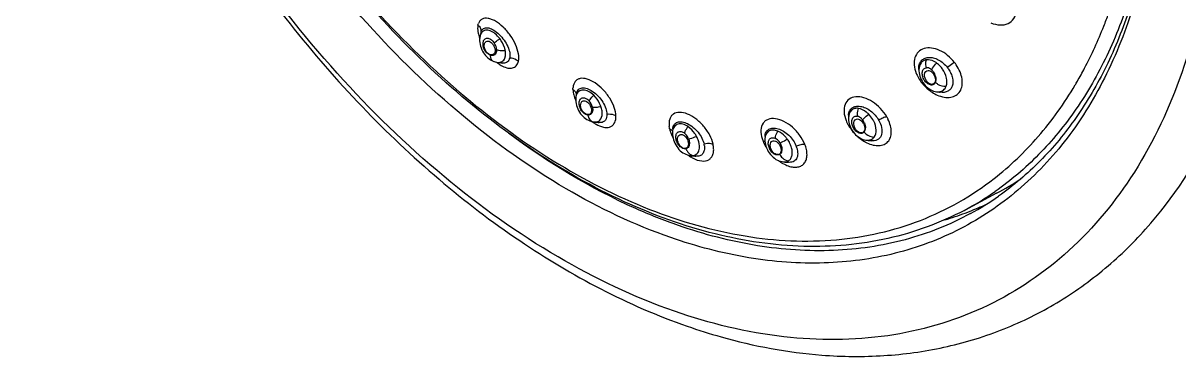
# Model space of a CAD drawing. Header units: millimetres. Extents: x 1241 to 1836, y -3 to 418.
# Drawn here: x 1621.68 to 1648.86, y 336.31 to 344.16 of the extents above; entities that cross this region are included whole.
import ezdxf

# ---------------------------------------------------------------- set-up
doc = ezdxf.new("R2010")
doc.units = ezdxf.units.MM
doc.header["$LTSCALE"] = 32.67
doc.layers.get('0').update_dxf_attribs({"linetype": 'CONTINUOUS'})
doc.layers.add('1', color=7, linetype='CONTINUOUS')

msp = doc.modelspace()

# ---------------------------------------------------------------- linework, layer by layer
at = {"color": 7, "linetype": 'Continuous'}
for p, q in [((1632.442, 343.941), (1632.425, 343.863)), ((1632.429, 343.879), (1632.425, 343.864)), ((1632.745, 343.263), (1632.745, 343.263)), ((1642.745, 343.073), (1642.745, 343.074)), ((1642.745, 343.074), (1642.747, 343.038)), ((1642.748, 343.039), (1642.752, 342.998)), ((1642.748, 343.039), (1642.748, 343.038)), ((1642.784, 342.876), (1642.8, 342.837)), ((1642.842, 342.764), (1642.867, 342.73)), ((1642.867, 342.73), (1642.895, 342.698)), ((1643.165, 342.549), (1643.193, 342.545)), ((1634.692, 342.506), (1634.681, 342.435)), ((1641.089, 341.972), (1641.089, 341.972)), ((1641.089, 341.972), (1641.089, 341.927)), ((1635.223, 341.827), (1635.223, 341.827)), ((1641.09, 341.927), (1641.09, 341.925)), ((1641.09, 341.925), (1641.09, 341.919)), ((1641.09, 341.919), (1641.093, 341.877)), ((1641.093, 341.877), (1641.099, 341.836)), ((1641.137, 341.715), (1641.156, 341.676)), ((1636.958, 341.677), (1636.952, 341.616)), ((1636.952, 341.616), (1636.952, 341.615)), ((1639.127, 341.497), (1639.125, 341.444)), ((1639.125, 341.444), (1639.125, 341.443)), ((1641.156, 341.676), (1641.178, 341.639)), ((1641.178, 341.639), (1641.202, 341.604)), ((1636.989, 341.377), (1637.006, 341.339)), ((1639.164, 341.227), (1639.182, 341.187)), ((1639.182, 341.187), (1639.203, 341.148)), ((1641.517, 341.411), (1641.52, 341.411)), ((1641.52, 341.41), (1641.554, 341.406)), ((1637.373, 341.049), (1637.393, 341.047)), ((1637.387, 341.046), (1637.425, 341.043)), ((1637.474, 341.038), (1637.499, 341.035)), ((1639.56, 340.902), (1639.561, 340.902)), ((1639.561, 340.9), (1639.596, 340.897)), ((1644.575, 340.163), (1643.815, 339.761))]:
    msp.add_line(p, q, dxfattribs=at)
for points in [[(1632.425, 343.864), (1632.418, 343.826), (1632.415, 343.787)], [(1632.415, 343.787), (1632.415, 343.747), (1632.419, 343.706), (1632.426, 343.664), (1632.436, 343.622), (1632.45, 343.58), (1632.466, 343.539), (1632.485, 343.502), (1632.506, 343.466), (1632.529, 343.432), (1632.555, 343.401), (1632.582, 343.371)], [(1632.582, 343.371), (1632.611, 343.345), (1632.642, 343.32)], [(1632.642, 343.32), (1632.673, 343.299), (1632.704, 343.281), (1632.735, 343.267), (1632.745, 343.263)], [(1632.745, 343.263), (1632.758, 343.258), (1632.782, 343.251), (1632.808, 343.245), (1632.833, 343.24), (1632.84, 343.24)], [(1632.84, 343.24), (1632.86, 343.237), (1632.885, 343.234), (1632.91, 343.231), (1632.935, 343.227), (1632.951, 343.225)], [(1642.752, 342.998), (1642.76, 342.956), (1642.77, 342.916), (1642.784, 342.876)], [(1642.8, 342.837), (1642.82, 342.8), (1642.842, 342.764)], [(1642.895, 342.698), (1642.924, 342.668), (1642.956, 342.641), (1642.989, 342.617), (1643.024, 342.597), (1643.059, 342.579), (1643.093, 342.566), (1643.127, 342.557), (1643.161, 342.55), (1643.168, 342.549)], [(1643.193, 342.545), (1643.233, 342.54), (1643.25, 342.537)], [(1634.68, 342.435), (1634.676, 342.393), (1634.676, 342.353), (1634.679, 342.312), (1634.685, 342.27), (1634.695, 342.229)], [(1634.695, 342.229), (1634.708, 342.188), (1634.724, 342.147)], [(1634.724, 342.147), (1634.743, 342.108), (1634.765, 342.07), (1634.789, 342.034), (1634.815, 342.001), (1634.843, 341.972), (1634.872, 341.945)], [(1634.872, 341.945), (1634.904, 341.92), (1634.938, 341.898), (1634.973, 341.879), (1635.009, 341.863), (1635.043, 341.852), (1635.076, 341.844), (1635.105, 341.839)], [(1635.109, 341.839), (1635.127, 341.837), (1635.152, 341.835), (1635.177, 341.832), (1635.202, 341.829), (1635.223, 341.827)], [(1641.099, 341.836), (1641.108, 341.796), (1641.121, 341.755), (1641.137, 341.715)], [(1636.952, 341.615), (1636.95, 341.579), (1636.951, 341.539), (1636.956, 341.497), (1636.964, 341.456), (1636.975, 341.416), (1636.989, 341.377)], [(1639.125, 341.443), (1639.125, 341.431), (1639.126, 341.39), (1639.13, 341.349), (1639.138, 341.308)], [(1641.202, 341.604), (1641.229, 341.571), (1641.258, 341.54), (1641.29, 341.512), (1641.324, 341.486), (1641.359, 341.464), (1641.395, 341.445), (1641.43, 341.43), (1641.466, 341.42), (1641.5, 341.413), (1641.517, 341.411)], [(1637.006, 341.339), (1637.026, 341.301), (1637.049, 341.264), (1637.074, 341.229), (1637.102, 341.195), (1637.133, 341.164), (1637.165, 341.137), (1637.197, 341.114)], [(1639.138, 341.308), (1639.149, 341.267), (1639.164, 341.227)], [(1641.554, 341.406), (1641.599, 341.401), (1641.62, 341.399)], [(1637.197, 341.114), (1637.231, 341.094), (1637.266, 341.078), (1637.302, 341.065), (1637.337, 341.055), (1637.373, 341.049)], [(1637.425, 341.043), (1637.449, 341.04), (1637.474, 341.038)], [(1639.203, 341.148), (1639.227, 341.111), (1639.254, 341.076), (1639.284, 341.042), (1639.316, 341.012), (1639.349, 340.984), (1639.384, 340.96), (1639.42, 340.941), (1639.455, 340.926), (1639.491, 340.914), (1639.527, 340.906), (1639.561, 340.902)], [(1639.596, 340.897), (1639.643, 340.892), (1639.668, 340.89)]]:
    msp.add_lwpolyline(points, dxfattribs=at)
for centre, radius, start, end in [((1633.162, 344.078), 0.797, 190.8606, 194.967), ((1633.278, 344.109), 0.917, 194.9538, 198.6752), ((1633.353, 344.133), 0.995, 198.6406, 199.7152), ((1632.933, 343.383), 0.192, 345.477, 346.5124), ((1633.416, 344.007), 0.974, 231.5737, 233.1257), ((1633.368, 343.942), 0.893, 233.0895, 236.9413), ((1633.307, 343.849), 0.782, 236.9491, 240.2739), ((1633.067, 343.325), 0.267, 338.065, 346.6724), ((1643.144, 343.063), 0.397, 178.937, 183.4709), ((1642.769, 342.709), 0.651, 35.0275, 38.7467), ((1642.901, 342.72), 0.653, 37.2761, 37.7781), ((1642.804, 342.634), 0.987, 33.8647, 37.8128), ((1643.563, 343.349), 0.954, 214.3379, 218.4522), ((1638.673, 347.294), 9.004, 329.389, 330.0332), ((1634.916, 342.47), 0.227, 169.3515, 171.0136), ((1643.565, 343.349), 0.956, 218.3953, 219.3902), ((1635.496, 342.698), 0.895, 196.4985, 200.3065), ((1635.594, 342.734), 0.999, 200.2878, 203.292), ((1634.57, 342.476), 0.12, 1.869, 7.8238), ((1643.511, 343.227), 0.826, 241.7568, 246.1364), ((1635.25, 342.063), 0.297, 192.2969, 196.6042), ((1634.918, 342.043), 0.38, 358.2509, 3.3714), ((1635.11, 342.011), 0.3, 0.1588, 0.9409), ((1635.203, 341.969), 0.419, 354.5965, 1.0713), ((1641.413, 341.978), 0.325, 176.0722, 181.0917), ((1641.827, 342.188), 0.854, 201.7696, 206.0336), ((1641.868, 342.211), 0.901, 206.2469, 210.4441), ((1641.453, 341.93), 0.363, 178.3448, 180.4226), ((1641.924, 342.243), 0.965, 210.4031, 214.351), ((1642.018, 342.308), 1.079, 214.3856, 222.3372), ((1641.207, 341.674), 0.268, 26.1224, 39.1086), ((1641.15, 341.683), 0.34, 23.2622, 37.3242), ((1641.102, 341.564), 0.652, 26.8514, 30.5344), ((1641.259, 341.571), 0.624, 29.2395, 29.7471), ((1641.185, 341.501), 0.927, 25.7566, 29.7973), ((1637.571, 341.834), 0.706, 192.938, 197.6185), ((1637.663, 341.862), 0.801, 197.5496, 199.0774), ((1637.724, 341.883), 0.867, 199.0895, 201.6064), ((1637.245, 341.587), 0.295, 171.405, 174.2232), ((1639.765, 341.669), 0.739, 197.5354, 200.6914), ((1639.446, 341.43), 0.321, 172.0635, 177.4349), ((1641.392, 341.656), 0.0741, 281.5241, 289.2422), ((1637.243, 341.292), 0.0762, 281.0952, 286.3326), ((1637.563, 341.322), 0.316, 200.9521, 205.1715), ((1637.086, 341.24), 0.499, 9.1299, 13.4452), ((1637.278, 341.225), 0.426, 11.4702, 12.0998), ((1637.245, 341.228), 0.459, 6.0138, 10.2774), ((1637.312, 341.186), 0.607, 7.046, 12.1954), ((1639.866, 341.708), 0.847, 200.6877, 202.0918), ((1639.893, 341.719), 0.877, 202.1284, 206.8442), ((1640.028, 341.788), 1.029, 206.849, 212.5069), ((1639.177, 341.072), 0.597, 18.4106, 22.2767), ((1639.356, 341.071), 0.544, 20.8503, 21.3963), ((1639.294, 341.059), 0.605, 16.1553, 19.7536), ((1639.329, 341.019), 0.791, 17.0616, 21.4658), ((1641.916, 342.155), 0.896, 239.82, 241.79), ((1641.896, 342.116), 0.852, 241.7874, 243.9765), ((1637.921, 341.895), 1.032, 233.8625, 234.904), ((1637.461, 341.205), 0.155, 258.3811, 265.3535), ((1639.423, 341.145), 0.0739, 280.9207, 289.8533), ((1640.044, 341.739), 1.008, 233.3554, 237.494), ((1639.755, 341.234), 0.326, 209.2265, 217.5436), ((1640, 341.671), 0.926, 237.4894, 241.4528), ((1639.581, 341.157), 0.255, 265.572, 268.1645), ((1639.955, 341.587), 0.831, 241.4427, 245.6692), ((1641.328, 346.293), 6.936, 297.9123, 303.4272), ((1640.557, 345.908), 6.957, 297.9186, 304.9527)]:
    msp.add_arc(centre, radius, start, end, dxfattribs=at)
for points, knots in [([(1648.163, 351.746), (1648.325, 350.536), (1648.437, 348.195), (1647.967, 345.367), (1647.208, 343.403), (1646.485, 342.135), (1645.603, 341.053), (1644.908, 340.461), (1644.543, 340.206)], [0, 0, 0, 0, 0.288949, 0.550709, 0.671293, 0.785528, 0.894553, 1, 1, 1, 1]), ([(1643.815, 339.761), (1643.25, 339.462), (1642.012, 339.01), (1639.997, 338.835), (1637.883, 339.149), (1635.735, 339.927), (1633.607, 341.141), (1630.813, 343.333), (1629.016, 345.433), (1627.966, 346.968)], [0, 0, 0, 0, 0.101346, 0.206262, 0.317787, 0.437812, 0.566982, 0.704831, 1, 1, 1, 1]), ([(1627.991, 346.986), (1628.563, 346.151), (1629.783, 344.581), (1631.846, 342.537), (1634.048, 340.903), (1636.318, 339.737), (1638.584, 339.082), (1640.774, 338.972), (1642.806, 339.427), (1643.989, 340.1), (1644.513, 340.507)], [0, 0, 0, 0, 0.153866, 0.301465, 0.440424, 0.569201, 0.687465, 0.796442, 0.899128, 1, 1, 1, 1]), ([(1647.095, 344.092), (1647.134, 344.188), (1647.283, 344.583), (1647.409, 344.986), (1647.493, 345.293)], [0, 0, 0, 0, 0.245731, 1, 1, 1, 1]), ([(1644.44, 344.169), (1644.508, 344.142), (1644.644, 344.107), (1644.845, 344.137), (1644.995, 344.262), (1645.057, 344.453), (1645.032, 344.671), (1644.935, 344.891), (1644.778, 345.088), (1644.641, 345.19), (1644.567, 345.229)], [0, 0, 0, 0, 0.126427, 0.236405, 0.338102, 0.446024, 0.569983, 0.709062, 0.855881, 1, 1, 1, 1]), ([(1633.327, 343.263), (1633.341, 343.322), (1633.334, 343.462), (1633.263, 343.671), (1633.139, 343.883), (1632.978, 344.07), (1632.825, 344.192), (1632.7, 344.253), (1632.596, 344.283), (1632.491, 344.277), (1632.418, 344.218), (1632.396, 344.179), (1632.387, 344.158)], [0, 0, 0, 0, 0.112624, 0.253999, 0.412404, 0.570863, 0.713478, 0.775162, 0.829341, 0.916952, 0.957182, 1, 1, 1, 1]), ([(1632.376, 344.119), (1632.373, 344.105), (1632.364, 344.041), (1632.37, 343.976), (1632.379, 343.927)], [0, 0, 0, 0, 0.223718, 1, 1, 1, 1]), ([(1632.376, 344.119), (1632.401, 344.096), (1632.442, 344.041), (1632.449, 343.972), (1632.442, 343.941)], [0, 0, 0, 0, 0.524104, 1, 1, 1, 1]), ([(1632.458, 343.986), (1632.473, 344.013), (1632.526, 344.059), (1632.641, 344.054), (1632.76, 343.996), (1632.882, 343.896), (1632.992, 343.765), (1633.079, 343.619), (1633.126, 343.474), (1633.13, 343.378), (1633.12, 343.338)], [0, 0, 0, 0, 0.080113, 0.171476, 0.290497, 0.434258, 0.592136, 0.748862, 0.888139, 1, 1, 1, 1]), ([(1632.89, 343.798), (1632.858, 343.84), (1632.79, 343.913), (1632.674, 343.984), (1632.556, 344.007), (1632.489, 343.972), (1632.467, 343.949)], [0, 0, 0, 0, 0.314885, 0.588322, 0.808734, 1, 1, 1, 1]), ([(1646.473, 342.796), (1646.532, 342.898), (1646.763, 343.318), (1646.963, 343.755), (1647.095, 344.092)], [0, 0, 0, 0, 0.245163, 1, 1, 1, 1]), ([(1632.663, 343.408), (1632.603, 343.431), (1632.531, 343.516), (1632.492, 343.638), (1632.493, 343.706), (1632.502, 343.734)], [0, 0, 0, 0, 0.49881, 0.766512, 1, 1, 1, 1]), ([(1632.502, 343.734), (1632.509, 343.758), (1632.531, 343.79), (1632.576, 343.809), (1632.629, 343.809), (1632.699, 343.774), (1632.741, 343.726), (1632.759, 343.698)], [0, 0, 0, 0, 0.22003, 0.324038, 0.434597, 0.692567, 1, 1, 1, 1]), ([(1632.711, 343.414), (1632.659, 343.404), (1632.572, 343.472), (1632.525, 343.575), (1632.519, 343.642), (1632.526, 343.671)], [0, 0, 0, 0, 0.457707, 0.74451, 1, 1, 1, 1]), ([(1632.526, 343.671), (1632.527, 343.675), (1632.532, 343.693), (1632.542, 343.71), (1632.552, 343.719)], [0, 0, 0, 0, 0.268718, 1, 1, 1, 1]), ([(1632.552, 343.719), (1632.562, 343.729), (1632.59, 343.744), (1632.64, 343.738), (1632.689, 343.709), (1632.716, 343.68), (1632.729, 343.663)], [0, 0, 0, 0, 0.205012, 0.429514, 0.695746, 1, 1, 1, 1]), ([(1632.729, 343.663), (1632.738, 343.65), (1632.767, 343.601), (1632.782, 343.541), (1632.777, 343.499)], [0, 0, 0, 0, 0.263593, 1, 1, 1, 1]), ([(1632.759, 343.698), (1632.768, 343.706), (1632.809, 343.741), (1632.854, 343.774), (1632.89, 343.798)], [0, 0, 0, 0, 0.206083, 1, 1, 1, 1]), ([(1632.813, 343.543), (1632.813, 343.556), (1632.806, 343.611), (1632.783, 343.663), (1632.759, 343.698)], [0, 0, 0, 0, 0.238775, 1, 1, 1, 1]), ([(1633.017, 343.52), (1633.012, 343.544), (1632.986, 343.643), (1632.937, 343.736), (1632.89, 343.798)], [0, 0, 0, 0, 0.237557, 1, 1, 1, 1]), ([(1632.805, 343.474), (1632.796, 343.447), (1632.757, 343.394), (1632.69, 343.398), (1632.663, 343.408)], [0, 0, 0, 0, 0.495639, 1, 1, 1, 1]), ([(1632.668, 343.368), (1632.673, 343.344), (1632.689, 343.301), (1632.726, 343.27), (1632.745, 343.263)], [0, 0, 0, 0, 0.540826, 1, 1, 1, 1]), ([(1632.774, 343.482), (1632.774, 343.478), (1632.77, 343.464), (1632.763, 343.451), (1632.756, 343.442)], [0, 0, 0, 0, 0.264813, 1, 1, 1, 1]), ([(1632.813, 343.543), (1632.814, 343.537), (1632.814, 343.514), (1632.81, 343.49), (1632.805, 343.474)], [0, 0, 0, 0, 0.265493, 1, 1, 1, 1]), ([(1632.813, 343.543), (1632.827, 343.537), (1632.893, 343.518), (1632.963, 343.515), (1633.017, 343.52)], [0, 0, 0, 0, 0.221176, 1, 1, 1, 1]), ([(1632.874, 343.239), (1632.906, 343.241), (1632.974, 343.265), (1633.006, 343.328), (1633.015, 343.361)], [0, 0, 0, 0, 0.485494, 1, 1, 1, 1]), ([(1633.021, 343.39), (1633.023, 343.4), (1633.027, 343.443), (1633.023, 343.487), (1633.017, 343.52)], [0, 0, 0, 0, 0.231763, 1, 1, 1, 1]), ([(1633.327, 343.263), (1633.314, 343.275), (1633.253, 343.319), (1633.176, 343.339), (1633.12, 343.338)], [0, 0, 0, 0, 0.242383, 1, 1, 1, 1]), ([(1643.583, 343.239), (1643.536, 343.3), (1643.429, 343.409), (1643.243, 343.527), (1643.051, 343.586), (1642.871, 343.578), (1642.724, 343.496), (1642.64, 343.35), (1642.626, 343.169), (1642.659, 343.045), (1642.684, 342.982)], [0, 0, 0, 0, 0.153125, 0.299776, 0.431495, 0.545581, 0.647611, 0.750388, 0.866308, 1, 1, 1, 1]), ([(1642.745, 343.074), (1642.742, 343.111), (1642.747, 343.182), (1642.792, 343.275), (1642.87, 343.339), (1642.974, 343.364), (1643.089, 343.353), (1643.209, 343.307), (1643.321, 343.226), (1643.387, 343.158), (1643.416, 343.12)], [0, 0, 0, 0, 0.11844, 0.223996, 0.325846, 0.435064, 0.557396, 0.695634, 0.845504, 1, 1, 1, 1]), ([(1632.919, 343.169), (1632.961, 343.146), (1633.04, 343.11), (1633.161, 343.095), (1633.263, 343.136), (1633.302, 343.194), (1633.315, 343.225)], [0, 0, 0, 0, 0.312585, 0.566053, 0.780421, 1, 1, 1, 1]), ([(1633.111, 343.311), (1633.099, 343.282), (1633.054, 343.228), (1632.984, 343.22), (1632.952, 343.225)], [0, 0, 0, 0, 0.488826, 1, 1, 1, 1]), ([(1642.922, 343.301), (1642.898, 343.298), (1642.849, 343.282), (1642.769, 343.211), (1642.748, 343.125), (1642.747, 343.07)], [0, 0, 0, 0, 0.237882, 0.473842, 1, 1, 1, 1]), ([(1642.872, 342.825), (1642.854, 342.855), (1642.828, 342.918), (1642.821, 343.012), (1642.852, 343.092), (1642.901, 343.114), (1642.924, 343.115)], [0, 0, 0, 0, 0.306078, 0.580176, 0.802777, 1, 1, 1, 1]), ([(1642.924, 343.115), (1642.911, 343.16), (1642.905, 343.225), (1642.918, 343.286), (1642.922, 343.301)], [0, 0, 0, 0, 0.754945, 1, 1, 1, 1]), ([(1643.163, 343.225), (1643.144, 343.239), (1643.072, 343.285), (1642.983, 343.309), (1642.922, 343.301)], [0, 0, 0, 0, 0.282118, 1, 1, 1, 1]), ([(1643.046, 343.062), (1643.037, 343.07), (1643.002, 343.099), (1642.956, 343.117), (1642.924, 343.115)], [0, 0, 0, 0, 0.286575, 1, 1, 1, 1]), ([(1643.046, 343.062), (1643.052, 343.075), (1643.082, 343.135), (1643.126, 343.188), (1643.163, 343.225)], [0, 0, 0, 0, 0.21515, 1, 1, 1, 1]), ([(1643.277, 343.117), (1643.268, 343.127), (1643.234, 343.167), (1643.195, 343.203), (1643.163, 343.225)], [0, 0, 0, 0, 0.2554, 1, 1, 1, 1]), ([(1643.176, 342.472), (1643.229, 342.449), (1643.333, 342.416), (1643.489, 342.41), (1643.625, 342.457), (1643.723, 342.557), (1643.771, 342.695), (1643.768, 342.854), (1643.717, 343.023), (1643.658, 343.131), (1643.623, 343.184)], [0, 0, 0, 0, 0.137272, 0.259136, 0.367834, 0.471952, 0.582562, 0.70732, 0.847755, 1, 1, 1, 1]), ([(1643.444, 343.08), (1643.466, 343.048), (1643.502, 342.98), (1643.548, 342.849), (1643.554, 342.713), (1643.495, 342.609), (1643.404, 342.534), (1643.309, 342.529), (1643.25, 342.537)], [0, 0, 0, 0, 0.155061, 0.301071, 0.548712, 0.657796, 0.764086, 1, 1, 1, 1]), ([(1643.387, 342.679), (1643.409, 342.739), (1643.409, 342.889), (1643.346, 343.02), (1643.302, 343.083)], [0, 0, 0, 0, 0.456919, 1, 1, 1, 1]), ([(1643.583, 343.239), (1643.571, 343.231), (1643.514, 343.194), (1643.459, 343.153), (1643.416, 343.12)], [0, 0, 0, 0, 0.205888, 1, 1, 1, 1]), ([(1635.622, 341.977), (1635.621, 342.046), (1635.586, 342.195), (1635.479, 342.407), (1635.324, 342.603), (1635.144, 342.758), (1634.982, 342.842), (1634.859, 342.868), (1634.78, 342.865), (1634.712, 342.84), (1634.638, 342.775), (1634.616, 342.699), (1634.612, 342.649)], [0, 0, 0, 0, 0.128464, 0.27959, 0.438933, 0.589905, 0.719153, 0.773583, 0.821473, 0.864649, 0.906506, 1, 1, 1, 1]), ([(1642.684, 342.982), (1642.69, 342.968), (1642.716, 342.908), (1642.748, 342.851), (1642.776, 342.811)], [0, 0, 0, 0, 0.24419, 1, 1, 1, 1]), ([(1642.923, 342.806), (1642.91, 342.825), (1642.875, 342.891), (1642.868, 342.99), (1642.906, 343.029)], [0, 0, 0, 0, 0.294281, 1, 1, 1, 1]), ([(1643.133, 342.772), (1643.124, 342.751), (1643.092, 342.708), (1643.009, 342.704), (1642.932, 342.748), (1642.891, 342.796), (1642.872, 342.825)], [0, 0, 0, 0, 0.215236, 0.429581, 0.691401, 1, 1, 1, 1]), ([(1642.906, 343.029), (1642.921, 343.043), (1642.97, 343.06), (1643.015, 343.038), (1643.035, 343.023)], [0, 0, 0, 0, 0.450239, 1, 1, 1, 1]), ([(1643.066, 342.724), (1643.055, 342.721), (1642.996, 342.724), (1642.948, 342.769), (1642.923, 342.806)], [0, 0, 0, 0, 0.209926, 1, 1, 1, 1]), ([(1643.035, 343.023), (1643.04, 343.019), (1643.06, 343.003), (1643.077, 342.983), (1643.088, 342.967)], [0, 0, 0, 0, 0.239342, 1, 1, 1, 1]), ([(1643.088, 342.967), (1643.102, 342.946), (1643.124, 342.901), (1643.137, 342.832), (1643.128, 342.77), (1643.102, 342.74), (1643.088, 342.731)], [0, 0, 0, 0, 0.29385, 0.569754, 0.80473, 1, 1, 1, 1]), ([(1643.097, 342.998), (1643.118, 342.962), (1643.147, 342.888), (1643.146, 342.806), (1643.133, 342.772)], [0, 0, 0, 0, 0.539936, 1, 1, 1, 1]), ([(1634.61, 342.601), (1634.618, 342.596), (1634.646, 342.577), (1634.669, 342.55), (1634.679, 342.527)], [0, 0, 0, 0, 0.263136, 1, 1, 1, 1]), ([(1634.61, 342.601), (1634.611, 342.589), (1634.615, 342.535), (1634.626, 342.483), (1634.638, 342.444)], [0, 0, 0, 0, 0.232978, 1, 1, 1, 1]), ([(1635.099, 342.466), (1635.062, 342.503), (1634.985, 342.561), (1634.857, 342.602), (1634.737, 342.57), (1634.697, 342.501), (1634.687, 342.466)], [0, 0, 0, 0, 0.312645, 0.569451, 0.780125, 1, 1, 1, 1]), ([(1634.693, 342.512), (1634.699, 342.545), (1634.727, 342.61), (1634.832, 342.654), (1634.953, 342.628), (1635.081, 342.558), (1635.206, 342.449), (1635.313, 342.314), (1635.386, 342.167), (1635.409, 342.064), (1635.41, 342.016)], [0, 0, 0, 0, 0.089682, 0.175145, 0.280532, 0.411987, 0.563664, 0.722243, 0.87201, 1, 1, 1, 1]), ([(1642.827, 342.743), (1642.847, 342.718), (1642.933, 342.623), (1643.036, 342.545), (1643.12, 342.5)], [0, 0, 0, 0, 0.254888, 1, 1, 1, 1]), ([(1643.133, 342.772), (1643.149, 342.757), (1643.222, 342.702), (1643.318, 342.674), (1643.387, 342.679)], [0, 0, 0, 0, 0.244355, 1, 1, 1, 1]), ([(1643.168, 342.549), (1643.179, 342.548), (1643.22, 342.545), (1643.263, 342.554), (1643.29, 342.568)], [0, 0, 0, 0, 0.265749, 1, 1, 1, 1]), ([(1643.29, 342.568), (1643.301, 342.574), (1643.343, 342.6), (1643.374, 342.643), (1643.387, 342.679)], [0, 0, 0, 0, 0.245931, 1, 1, 1, 1]), ([(1644.513, 340.507), (1644.89, 340.8), (1645.6, 341.48), (1646.169, 342.28), (1646.422, 342.709)], [0, 0, 0, 0, 0.489604, 1, 1, 1, 1]), ([(1634.959, 342), (1634.9, 342.006), (1634.818, 342.08), (1634.763, 342.194), (1634.753, 342.264), (1634.755, 342.296)], [0, 0, 0, 0, 0.468592, 0.744617, 1, 1, 1, 1]), ([(1634.755, 342.296), (1634.757, 342.323), (1634.77, 342.362), (1634.807, 342.397), (1634.854, 342.414), (1634.925, 342.398), (1634.97, 342.36), (1634.992, 342.336)], [0, 0, 0, 0, 0.249005, 0.357977, 0.465295, 0.704578, 1, 1, 1, 1]), ([(1634.789, 342.236), (1634.789, 342.244), (1634.792, 342.273), (1634.803, 342.302), (1634.818, 342.317)], [0, 0, 0, 0, 0.280032, 1, 1, 1, 1]), ([(1634.818, 342.317), (1634.827, 342.325), (1634.85, 342.339), (1634.891, 342.339), (1634.934, 342.322), (1634.959, 342.301), (1634.971, 342.289)], [0, 0, 0, 0, 0.213954, 0.44024, 0.700962, 1, 1, 1, 1]), ([(1634.992, 342.336), (1634.998, 342.347), (1635.028, 342.394), (1635.067, 342.435), (1635.099, 342.466)], [0, 0, 0, 0, 0.212784, 1, 1, 1, 1]), ([(1635.267, 342.205), (1635.258, 342.229), (1635.217, 342.325), (1635.155, 342.411), (1635.099, 342.466)], [0, 0, 0, 0, 0.247668, 1, 1, 1, 1]), ([(1641.989, 341.961), (1641.908, 342.102), (1641.737, 342.284), (1641.464, 342.416), (1641.269, 342.444), (1641.1, 342.39), (1640.994, 342.251), (1640.975, 342.064), (1641.009, 341.937), (1641.035, 341.871)], [0, 0, 0, 0, 0.303306, 0.442252, 0.560925, 0.661609, 0.758261, 0.868491, 1, 1, 1, 1]), ([(1634.978, 342.011), (1634.932, 342.002), (1634.852, 342.057), (1634.801, 342.148), (1634.788, 342.207), (1634.789, 342.236)], [0, 0, 0, 0, 0.446148, 0.730488, 1, 1, 1, 1]), ([(1635.074, 342.113), (1635.07, 342.082), (1635.054, 342.034), (1635.003, 342.001), (1634.974, 341.998), (1634.959, 342)], [0, 0, 0, 0, 0.526548, 0.758758, 1, 1, 1, 1]), ([(1634.965, 341.979), (1634.976, 341.943), (1635.008, 341.878), (1635.074, 341.843), (1635.105, 341.839)], [0, 0, 0, 0, 0.544603, 1, 1, 1, 1]), ([(1635.045, 342.112), (1635.045, 342.089), (1635.036, 342.044), (1634.997, 342.015), (1634.978, 342.011)], [0, 0, 0, 0, 0.54676, 1, 1, 1, 1]), ([(1635.068, 342.188), (1635.099, 342.185), (1635.166, 342.186), (1635.231, 342.197), (1635.267, 342.205)], [0, 0, 0, 0, 0.458436, 1, 1, 1, 1]), ([(1635.068, 342.188), (1635.07, 342.182), (1635.074, 342.157), (1635.075, 342.131), (1635.074, 342.113)], [0, 0, 0, 0, 0.261755, 1, 1, 1, 1]), ([(1635.109, 341.839), (1635.134, 341.837), (1635.184, 341.84), (1635.274, 341.895), (1635.296, 341.979), (1635.298, 342.031)], [0, 0, 0, 0, 0.248077, 0.480043, 1, 1, 1, 1]), ([(1635.408, 341.982), (1635.403, 341.937), (1635.376, 341.867), (1635.293, 341.824), (1635.247, 341.824), (1635.223, 341.827)], [0, 0, 0, 0, 0.503539, 0.735639, 1, 1, 1, 1]), ([(1635.297, 342.065), (1635.297, 342.076), (1635.292, 342.124), (1635.279, 342.171), (1635.267, 342.205)], [0, 0, 0, 0, 0.236117, 1, 1, 1, 1]), ([(1635.622, 341.977), (1635.608, 341.986), (1635.542, 342.017), (1635.465, 342.024), (1635.41, 342.016)], [0, 0, 0, 0, 0.233698, 1, 1, 1, 1]), ([(1637.906, 341.314), (1637.89, 341.389), (1637.829, 341.541), (1637.689, 341.744), (1637.51, 341.915), (1637.317, 342.03), (1637.13, 342.079), (1636.988, 342.047), (1636.915, 341.976), (1636.868, 341.877), (1636.866, 341.789), (1636.873, 341.73)], [0, 0, 0, 0, 0.141142, 0.297155, 0.452611, 0.592727, 0.708281, 0.800972, 0.844798, 0.891136, 1, 1, 1, 1]), ([(1641.089, 342.001), (1641.092, 342.034), (1641.107, 342.099), (1641.172, 342.176), (1641.266, 342.214), (1641.378, 342.21), (1641.497, 342.173), (1641.615, 342.102), (1641.719, 342.002), (1641.777, 341.923), (1641.801, 341.881)], [0, 0, 0, 0, 0.106801, 0.2036, 0.303353, 0.417227, 0.547591, 0.693274, 0.847061, 1, 1, 1, 1]), ([(1641.327, 342.157), (1641.296, 342.162), (1641.235, 342.161), (1641.122, 342.103), (1641.092, 342.002), (1641.09, 341.94)], [0, 0, 0, 0, 0.254877, 0.489961, 1, 1, 1, 1]), ([(1641.193, 341.731), (1641.18, 341.763), (1641.164, 341.825), (1641.172, 341.914), (1641.226, 341.978), (1641.279, 341.98), (1641.302, 341.974)], [0, 0, 0, 0, 0.309428, 0.57114, 0.784464, 1, 1, 1, 1]), ([(1641.302, 341.974), (1641.3, 341.989), (1641.296, 342.051), (1641.309, 342.114), (1641.327, 342.157)], [0, 0, 0, 0, 0.240818, 1, 1, 1, 1]), ([(1641.421, 341.889), (1641.412, 341.9), (1641.38, 341.938), (1641.336, 341.966), (1641.302, 341.974)], [0, 0, 0, 0, 0.278888, 1, 1, 1, 1]), ([(1641.565, 342.022), (1641.547, 342.04), (1641.479, 342.101), (1641.393, 342.147), (1641.327, 342.157)], [0, 0, 0, 0, 0.276057, 1, 1, 1, 1]), ([(1641.421, 341.889), (1641.429, 341.9), (1641.473, 341.948), (1641.524, 341.991), (1641.565, 342.022)], [0, 0, 0, 0, 0.206443, 1, 1, 1, 1]), ([(1635.062, 341.846), (1635.07, 341.841), (1635.099, 341.82), (1635.129, 341.8), (1635.152, 341.787)], [0, 0, 0, 0, 0.257231, 1, 1, 1, 1]), ([(1635.152, 341.787), (1635.206, 341.756), (1635.309, 341.71), (1635.448, 341.704), (1635.532, 341.745), (1635.596, 341.811), (1635.616, 341.882), (1635.62, 341.929)], [0, 0, 0, 0, 0.308522, 0.55182, 0.658068, 0.763523, 1, 1, 1, 1]), ([(1637.315, 341.729), (1637.277, 341.755), (1637.202, 341.793), (1637.081, 341.801), (1636.984, 341.738), (1636.959, 341.667), (1636.954, 341.631)], [0, 0, 0, 0, 0.295948, 0.539774, 0.756521, 1, 1, 1, 1]), ([(1636.958, 341.677), (1636.962, 341.712), (1636.98, 341.78), (1637.069, 341.845), (1637.186, 341.846), (1637.312, 341.802), (1637.439, 341.716), (1637.557, 341.601), (1637.646, 341.464), (1637.684, 341.364), (1637.695, 341.315)], [0, 0, 0, 0, 0.096513, 0.184185, 0.283993, 0.406651, 0.550565, 0.706069, 0.860156, 1, 1, 1, 1]), ([(1637.233, 341.575), (1637.237, 341.587), (1637.256, 341.643), (1637.287, 341.693), (1637.315, 341.729)], [0, 0, 0, 0, 0.222137, 1, 1, 1, 1]), ([(1637.516, 341.499), (1637.503, 341.522), (1637.45, 341.61), (1637.377, 341.686), (1637.315, 341.729)], [0, 0, 0, 0, 0.25771, 1, 1, 1, 1]), ([(1640.065, 341.309), (1640.034, 341.385), (1639.95, 341.532), (1639.782, 341.718), (1639.585, 341.853), (1639.386, 341.924), (1639.226, 341.918), (1639.13, 341.866), (1639.056, 341.787), (1639.017, 341.635), (1639.039, 341.512), (1639.06, 341.447)], [0, 0, 0, 0, 0.149129, 0.304744, 0.451989, 0.579362, 0.683531, 0.730061, 0.775978, 0.876375, 1, 1, 1, 1]), ([(1639.127, 341.497), (1639.128, 341.533), (1639.142, 341.602), (1639.215, 341.679), (1639.322, 341.704), (1639.443, 341.684), (1639.57, 341.623), (1639.692, 341.53), (1639.792, 341.409), (1639.843, 341.316), (1639.862, 341.269)], [0, 0, 0, 0, 0.103209, 0.195312, 0.29309, 0.409303, 0.545493, 0.696294, 0.851623, 1, 1, 1, 1]), ([(1641.459, 341.605), (1641.445, 341.588), (1641.398, 341.56), (1641.316, 341.583), (1641.244, 341.642), (1641.207, 341.699), (1641.193, 341.731)], [0, 0, 0, 0, 0.196765, 0.420592, 0.694512, 1, 1, 1, 1]), ([(1641.243, 341.699), (1641.234, 341.716), (1641.212, 341.775), (1641.214, 341.856), (1641.246, 341.888)], [0, 0, 0, 0, 0.29663, 1, 1, 1, 1]), ([(1641.407, 341.583), (1641.377, 341.577), (1641.303, 341.605), (1641.26, 341.663), (1641.243, 341.699)], [0, 0, 0, 0, 0.435943, 1, 1, 1, 1]), ([(1641.246, 341.888), (1641.256, 341.898), (1641.282, 341.912), (1641.329, 341.909), (1641.376, 341.885), (1641.402, 341.858), (1641.415, 341.843)], [0, 0, 0, 0, 0.208323, 0.433024, 0.696992, 1, 1, 1, 1]), ([(1641.448, 341.792), (1641.458, 341.771), (1641.472, 341.729), (1641.476, 341.666), (1641.458, 341.613), (1641.431, 341.591), (1641.416, 341.586)], [0, 0, 0, 0, 0.301592, 0.573665, 0.802144, 1, 1, 1, 1]), ([(1641.463, 341.817), (1641.471, 341.798), (1641.492, 341.731), (1641.491, 341.645), (1641.459, 341.605)], [0, 0, 0, 0, 0.290895, 1, 1, 1, 1]), ([(1641.522, 341.351), (1641.569, 341.328), (1641.662, 341.293), (1641.802, 341.275), (1641.928, 341.301), (1642.026, 341.371), (1642.086, 341.478), (1642.103, 341.61), (1642.08, 341.757), (1642.043, 341.854), (1642.019, 341.903)], [0, 0, 0, 0, 0.144276, 0.272331, 0.384701, 0.48873, 0.595248, 0.714037, 0.849475, 1, 1, 1, 1]), ([(1641.822, 341.839), (1641.849, 341.784), (1641.883, 341.677), (1641.875, 341.513), (1641.767, 341.401), (1641.668, 341.393), (1641.62, 341.399)], [0, 0, 0, 0, 0.301109, 0.546714, 0.760786, 1, 1, 1, 1]), ([(1641.695, 341.481), (1641.729, 341.527), (1641.759, 341.666), (1641.717, 341.793), (1641.684, 341.858)], [0, 0, 0, 0, 0.442373, 1, 1, 1, 1]), ([(1641.989, 341.961), (1641.959, 341.955), (1641.894, 341.931), (1641.833, 341.9), (1641.801, 341.881)], [0, 0, 0, 0, 0.454829, 1, 1, 1, 1]), ([(1636.883, 341.676), (1636.889, 341.673), (1636.912, 341.664), (1636.932, 341.651), (1636.944, 341.638)], [0, 0, 0, 0, 0.268255, 1, 1, 1, 1]), ([(1637.03, 341.46), (1637.027, 341.49), (1637.03, 341.545), (1637.08, 341.612), (1637.164, 341.62), (1637.211, 341.593), (1637.233, 341.575)], [0, 0, 0, 0, 0.279071, 0.504232, 0.726737, 1, 1, 1, 1]), ([(1637.267, 341.209), (1637.243, 341.204), (1637.183, 341.215), (1637.111, 341.274), (1637.054, 341.358), (1637.034, 341.426), (1637.03, 341.46)], [0, 0, 0, 0, 0.199453, 0.448023, 0.726115, 1, 1, 1, 1]), ([(1637.071, 341.407), (1637.069, 341.418), (1637.066, 341.458), (1637.077, 341.502), (1637.097, 341.522)], [0, 0, 0, 0, 0.288805, 1, 1, 1, 1]), ([(1637.097, 341.522), (1637.11, 341.535), (1637.15, 341.552), (1637.19, 341.539), (1637.209, 341.528)], [0, 0, 0, 0, 0.461823, 1, 1, 1, 1]), ([(1637.209, 341.528), (1637.22, 341.522), (1637.267, 341.487), (1637.299, 341.434), (1637.313, 341.392)], [0, 0, 0, 0, 0.231764, 1, 1, 1, 1]), ([(1637.329, 341.441), (1637.324, 341.455), (1637.302, 341.505), (1637.266, 341.55), (1637.233, 341.575)], [0, 0, 0, 0, 0.258827, 1, 1, 1, 1]), ([(1637.329, 341.441), (1637.342, 341.444), (1637.406, 341.459), (1637.467, 341.481), (1637.516, 341.499)], [0, 0, 0, 0, 0.203962, 1, 1, 1, 1]), ([(1637.329, 341.441), (1637.337, 341.422), (1637.344, 341.396), (1637.347, 341.37), (1637.348, 341.363)], [0, 0, 0, 0, 0.758035, 1, 1, 1, 1]), ([(1637.571, 341.356), (1637.569, 341.368), (1637.555, 341.417), (1637.534, 341.465), (1637.516, 341.499)], [0, 0, 0, 0, 0.241035, 1, 1, 1, 1]), ([(1639.426, 341.624), (1639.393, 341.639), (1639.326, 341.656), (1639.225, 341.639), (1639.152, 341.57), (1639.132, 341.507), (1639.128, 341.474)], [0, 0, 0, 0, 0.276702, 0.515567, 0.743866, 1, 1, 1, 1]), ([(1639.213, 341.269), (1639.204, 341.3), (1639.198, 341.359), (1639.226, 341.441), (1639.299, 341.479), (1639.349, 341.464), (1639.373, 341.452)], [0, 0, 0, 0, 0.300302, 0.544033, 0.756463, 1, 1, 1, 1]), ([(1639.373, 341.452), (1639.373, 341.466), (1639.38, 341.526), (1639.403, 341.584), (1639.426, 341.624)], [0, 0, 0, 0, 0.231854, 1, 1, 1, 1]), ([(1639.483, 341.34), (1639.476, 341.353), (1639.448, 341.397), (1639.407, 341.435), (1639.373, 341.452)], [0, 0, 0, 0, 0.269133, 1, 1, 1, 1]), ([(1639.651, 341.437), (1639.635, 341.458), (1639.573, 341.534), (1639.492, 341.596), (1639.426, 341.624)], [0, 0, 0, 0, 0.267399, 1, 1, 1, 1]), ([(1639.483, 341.34), (1639.494, 341.347), (1639.549, 341.38), (1639.606, 341.412), (1639.651, 341.437)], [0, 0, 0, 0, 0.202143, 1, 1, 1, 1]), ([(1639.73, 341.298), (1639.725, 341.31), (1639.703, 341.359), (1639.675, 341.405), (1639.651, 341.437)], [0, 0, 0, 0, 0.246, 1, 1, 1, 1]), ([(1641.289, 341.512), (1641.303, 341.499), (1641.358, 341.451), (1641.419, 341.408), (1641.466, 341.381)], [0, 0, 0, 0, 0.255297, 1, 1, 1, 1]), ([(1641.459, 341.605), (1641.473, 341.587), (1641.535, 341.521), (1641.627, 341.481), (1641.695, 341.481)], [0, 0, 0, 0, 0.255174, 1, 1, 1, 1]), ([(1641.52, 341.411), (1641.554, 341.408), (1641.621, 341.415), (1641.676, 341.455), (1641.695, 341.481)], [0, 0, 0, 0, 0.517324, 1, 1, 1, 1]), ([(1637.258, 341.217), (1637.217, 341.209), (1637.146, 341.251), (1637.093, 341.329), (1637.075, 341.38), (1637.071, 341.407)], [0, 0, 0, 0, 0.438967, 0.719753, 1, 1, 1, 1]), ([(1637.323, 341.354), (1637.325, 341.338), (1637.326, 341.308), (1637.318, 341.267), (1637.297, 341.234), (1637.275, 341.222), (1637.264, 341.219)], [0, 0, 0, 0, 0.296268, 0.558358, 0.786761, 1, 1, 1, 1]), ([(1637.348, 341.363), (1637.35, 341.345), (1637.349, 341.31), (1637.335, 341.261), (1637.307, 341.225), (1637.281, 341.212), (1637.267, 341.209)], [0, 0, 0, 0, 0.293048, 0.553059, 0.782561, 1, 1, 1, 1]), ([(1637.435, 340.985), (1637.498, 340.953), (1637.619, 340.908), (1637.781, 340.928), (1637.866, 341), (1637.905, 341.074), (1637.922, 341.163), (1637.919, 341.227), (1637.915, 341.26)], [0, 0, 0, 0, 0.293438, 0.523031, 0.628214, 0.738421, 0.86131, 1, 1, 1, 1]), ([(1637.701, 341.276), (1637.705, 341.241), (1637.703, 341.176), (1637.669, 341.086), (1637.591, 341.034), (1637.53, 341.033), (1637.499, 341.036)], [0, 0, 0, 0, 0.284763, 0.524107, 0.744938, 1, 1, 1, 1]), ([(1637.528, 341.094), (1637.553, 341.119), (1637.589, 341.195), (1637.586, 341.276), (1637.579, 341.319)], [0, 0, 0, 0, 0.451353, 1, 1, 1, 1]), ([(1637.906, 341.314), (1637.891, 341.319), (1637.822, 341.336), (1637.748, 341.329), (1637.695, 341.315)], [0, 0, 0, 0, 0.223955, 1, 1, 1, 1]), ([(1639.08, 341.389), (1639.085, 341.388), (1639.101, 341.387), (1639.116, 341.383), (1639.127, 341.378)], [0, 0, 0, 0, 0.271725, 1, 1, 1, 1]), ([(1639.47, 341.075), (1639.451, 341.063), (1639.411, 341.057), (1639.362, 341.074), (1639.308, 341.107), (1639.251, 341.171), (1639.222, 341.235), (1639.213, 341.269)], [0, 0, 0, 0, 0.191708, 0.304221, 0.429288, 0.70783, 1, 1, 1, 1]), ([(1639.259, 341.225), (1639.255, 341.239), (1639.243, 341.289), (1639.251, 341.351), (1639.277, 341.377)], [0, 0, 0, 0, 0.29455, 1, 1, 1, 1]), ([(1639.437, 341.072), (1639.42, 341.069), (1639.37, 341.076), (1639.303, 341.131), (1639.27, 341.191), (1639.259, 341.225)], [0, 0, 0, 0, 0.201128, 0.574862, 1, 1, 1, 1]), ([(1639.277, 341.377), (1639.288, 341.388), (1639.32, 341.405), (1639.376, 341.393), (1639.428, 341.357), (1639.456, 341.321), (1639.468, 341.301)], [0, 0, 0, 0, 0.200711, 0.424616, 0.694494, 1, 1, 1, 1]), ([(1639.493, 341.245), (1639.499, 341.227), (1639.506, 341.191), (1639.503, 341.139), (1639.484, 341.097), (1639.46, 341.08), (1639.448, 341.075)], [0, 0, 0, 0, 0.300458, 0.56778, 0.795705, 1, 1, 1, 1]), ([(1639.514, 341.263), (1639.523, 341.226), (1639.531, 341.158), (1639.496, 341.091), (1639.47, 341.075)], [0, 0, 0, 0, 0.562963, 1, 1, 1, 1]), ([(1639.613, 340.83), (1639.652, 340.812), (1639.728, 340.784), (1639.843, 340.77), (1639.946, 340.788), (1640.03, 340.836), (1640.088, 340.915), (1640.116, 341.015), (1640.115, 341.131), (1640.097, 341.211), (1640.085, 341.251)], [0, 0, 0, 0, 0.147844, 0.278447, 0.393716, 0.49963, 0.605667, 0.721422, 0.85267, 1, 1, 1, 1]), ([(1639.875, 341.228), (1639.889, 341.182), (1639.903, 341.095), (1639.882, 340.988), (1639.833, 340.93), (1639.767, 340.892), (1639.707, 340.886), (1639.668, 340.89)], [0, 0, 0, 0, 0.294901, 0.53634, 0.644739, 0.755, 1, 1, 1, 1]), ([(1639.682, 340.928), (1639.703, 340.942), (1639.74, 340.982), (1639.769, 341.063), (1639.77, 341.16), (1639.755, 341.226), (1639.744, 341.26)], [0, 0, 0, 0, 0.207757, 0.438375, 0.702539, 1, 1, 1, 1]), ([(1640.065, 341.309), (1640.033, 341.312), (1639.963, 341.304), (1639.896, 341.283), (1639.862, 341.269)], [0, 0, 0, 0, 0.461944, 1, 1, 1, 1]), ([(1637.312, 341.13), (1637.32, 341.12), (1637.352, 341.085), (1637.396, 341.06), (1637.429, 341.053)], [0, 0, 0, 0, 0.272164, 1, 1, 1, 1]), ([(1637.328, 341.05), (1637.337, 341.044), (1637.371, 341.021), (1637.407, 341), (1637.435, 340.985)], [0, 0, 0, 0, 0.257191, 1, 1, 1, 1]), ([(1639.496, 341.036), (1639.508, 341.02), (1639.557, 340.967), (1639.629, 340.931), (1639.682, 340.928)], [0, 0, 0, 0, 0.271142, 1, 1, 1, 1]), ([(1639.572, 340.901), (1639.583, 340.901), (1639.62, 340.902), (1639.659, 340.913), (1639.682, 340.928)], [0, 0, 0, 0, 0.266617, 1, 1, 1, 1])]:
    msp.add_open_spline(points, degree=3, knots=knots, dxfattribs=at)
for points in [[(1632.376, 344.119), (1632.379, 344.132), (1632.383, 344.145), (1632.387, 344.158)], [(1632.439, 343.905), (1632.435, 343.897), (1632.431, 343.888), (1632.429, 343.879)], [(1632.467, 343.949), (1632.456, 343.936), (1632.446, 343.921), (1632.439, 343.905)], [(1632.448, 343.963), (1632.446, 343.956), (1632.444, 343.949), (1632.442, 343.941)], [(1632.448, 343.963), (1632.451, 343.971), (1632.454, 343.979), (1632.458, 343.986)], [(1632.663, 343.408), (1632.664, 343.395), (1632.665, 343.381), (1632.668, 343.368)], [(1632.756, 343.442), (1632.745, 343.428), (1632.728, 343.417), (1632.711, 343.414)], [(1632.777, 343.499), (1632.777, 343.493), (1632.776, 343.488), (1632.774, 343.482)], [(1633.015, 343.361), (1633.018, 343.371), (1633.02, 343.38), (1633.021, 343.39)], [(1633.119, 343.335), (1633.117, 343.326), (1633.114, 343.319), (1633.111, 343.311)], [(1632.84, 343.24), (1632.851, 343.238), (1632.863, 343.238), (1632.874, 343.239)], [(1643.046, 343.062), (1643.066, 343.043), (1643.083, 343.021), (1643.097, 342.998)], [(1643.42, 343.115), (1643.428, 343.104), (1643.436, 343.092), (1643.444, 343.08)], [(1634.61, 342.601), (1634.61, 342.617), (1634.61, 342.633), (1634.612, 342.649)], [(1634.679, 342.527), (1634.684, 342.516), (1634.688, 342.504), (1634.689, 342.492)], [(1642.816, 342.756), (1642.824, 342.76), (1642.831, 342.765), (1642.839, 342.769)], [(1643.088, 342.731), (1643.081, 342.728), (1643.074, 342.725), (1643.066, 342.724)], [(1634.687, 342.466), (1634.684, 342.456), (1634.682, 342.446), (1634.681, 342.436)], [(1634.971, 342.289), (1635.008, 342.252), (1635.034, 342.201), (1635.042, 342.149)], [(1635.068, 342.188), (1635.057, 342.242), (1635.029, 342.295), (1634.992, 342.336)], [(1635.042, 342.149), (1635.044, 342.137), (1635.045, 342.124), (1635.045, 342.112)], [(1635.41, 342.012), (1635.409, 342.002), (1635.409, 341.992), (1635.408, 341.982)], [(1641.664, 341.895), (1641.637, 341.941), (1641.603, 341.984), (1641.565, 342.022)], [(1636.883, 341.676), (1636.879, 341.694), (1636.876, 341.712), (1636.873, 341.73)], [(1641.092, 341.755), (1641.101, 341.757), (1641.11, 341.759), (1641.12, 341.76)], [(1641.804, 341.876), (1641.81, 341.864), (1641.817, 341.852), (1641.822, 341.839)], [(1636.918, 341.564), (1636.931, 341.533), (1636.944, 341.503), (1636.96, 341.474)], [(1636.944, 341.638), (1636.947, 341.634), (1636.95, 341.63), (1636.953, 341.626)], [(1637.276, 341.188), (1637.286, 341.167), (1637.298, 341.148), (1637.312, 341.13)], [(1637.313, 341.392), (1637.317, 341.38), (1637.321, 341.367), (1637.323, 341.354)], [(1639.468, 341.301), (1639.478, 341.283), (1639.487, 341.265), (1639.493, 341.245)], [(1639.483, 341.34), (1639.496, 341.316), (1639.507, 341.29), (1639.514, 341.263)], [(1637.393, 341.047), (1637.402, 341.046), (1637.412, 341.046), (1637.422, 341.046)], [(1637.422, 341.046), (1637.431, 341.047), (1637.439, 341.048), (1637.448, 341.05)], [(1637.448, 341.05), (1637.478, 341.057), (1637.506, 341.072), (1637.528, 341.094)]]:
    msp.add_open_spline(points, degree=3, dxfattribs=at)
at = {"layer": '1', "color": 7, "linetype": 'Continuous'}
for q in [(1643.937, 339.737), (1643.937, 339.736)]:
    msp.add_line((1643.916, 339.728), q, dxfattribs=at)
for centre, radius, start, end in [((1640.686, 345.694), 6.843, 298.571, 305.0965), ((1641.398, 346.247), 6.988, 291.3075, 294.8879), ((1641.356, 346.358), 7.107, 286.359, 290.4257), ((1641.384, 346.281), 7.025, 290.4333, 291.128)]:
    msp.add_arc(centre, radius, start, end, dxfattribs=at)
for points, knots in [([(1636.996, 337.389), (1636.045, 337.72), (1634.136, 338.63), (1631.468, 340.536), (1628.967, 342.971), (1626.726, 345.842), (1624.825, 349.042), (1623.337, 352.452), (1622.316, 355.945), (1621.802, 359.391), (1621.815, 362.664), (1622.36, 365.645), (1623.426, 368.225), (1624.752, 369.981), (1626.02, 371.049), (1627.056, 371.681), (1628.176, 372.146), (1629.789, 372.544), (1631.993, 372.586), (1633.729, 372.17), (1634.598, 371.868)], [0, 0, 0, 0, 0.060652, 0.126472, 0.196722, 0.270171, 0.345279, 0.42036, 0.49373, 0.563859, 0.629526, 0.69001, 0.745288, 0.79624, 0.820706, 0.844851, 0.869007, 0.893503, 0.944566, 1, 1, 1, 1]), ([(1636.912, 339.12), (1636.056, 339.418), (1634.336, 340.238), (1631.934, 341.955), (1629.681, 344.148), (1627.662, 346.733), (1625.951, 349.615), (1624.61, 352.687), (1623.691, 355.833), (1623.228, 358.936), (1623.24, 361.884), (1623.731, 364.568), (1624.691, 366.892), (1626.102, 368.762), (1627.92, 370.083), (1630.06, 370.776), (1632.405, 370.819), (1633.97, 370.445), (1634.752, 370.173)], [0, 0, 0, 0, 0.060669, 0.126507, 0.196777, 0.270246, 0.345375, 0.420477, 0.493868, 0.564016, 0.629701, 0.690202, 0.745496, 0.796462, 0.844947, 0.893474, 0.944551, 1, 1, 1, 1]), ([(1623.63, 369.035), (1623.288, 368.468), (1622.69, 367.24), (1622.077, 365.231), (1621.73, 363.049), (1621.621, 359.894), (1622.178, 355.744), (1623.805, 350.831), (1626.289, 346.2), (1628.975, 342.784), (1631.409, 340.48), (1633.868, 338.597), (1635.903, 337.522), (1637.295, 337.037)], [0, 0, 0, 0, 0.051584, 0.10586, 0.163077, 0.223249, 0.351315, 0.486767, 0.624473, 0.758849, 0.823278, 0.885162, 1, 1, 1, 1]), ([(1648.249, 351.198), (1648.381, 350.023), (1648.445, 347.758), (1647.947, 345.035), (1647.192, 343.151), (1646.486, 341.94), (1645.635, 340.907), (1644.97, 340.341), (1644.621, 340.095)], [0, 0, 0, 0, 0.290288, 0.55249, 0.672964, 0.786862, 0.895307, 1, 1, 1, 1]), ([(1649.761, 348.59), (1649.775, 347.575), (1649.656, 345.619), (1648.988, 342.874), (1647.849, 340.521), (1646.262, 338.652), (1644.278, 337.355), (1641.985, 336.697), (1639.491, 336.694), (1637.828, 337.099), (1636.996, 337.389)], [0, 0, 0, 0, 0.148409, 0.28512, 0.410597, 0.527212, 0.639249, 0.752162, 0.871169, 1, 1, 1, 1]), ([(1647.842, 344.737), (1647.664, 344.132), (1647.228, 342.982), (1646.297, 341.447), (1645.128, 340.198), (1643.746, 339.269), (1642.185, 338.686), (1640.489, 338.462), (1638.698, 338.598), (1637.509, 338.913), (1636.912, 339.12)], [0, 0, 0, 0, 0.135506, 0.262483, 0.38296, 0.499903, 0.616861, 0.737381, 0.864417, 1, 1, 1, 1]), ([(1640.462, 336.357), (1640.948, 336.32), (1641.912, 336.31), (1643.33, 336.503), (1644.679, 336.906), (1645.938, 337.513), (1647.088, 338.317), (1648.47, 339.648), (1649.274, 340.881), (1649.703, 341.759)], [0, 0, 0, 0, 0.128057, 0.252756, 0.375274, 0.496908, 0.618996, 0.74285, 1, 1, 1, 1]), ([(1637.09, 339.405), (1636.75, 339.523), (1635.339, 340.086), (1634.026, 340.882), (1633.096, 341.573)], [0, 0, 0, 0, 0.237242, 1, 1, 1, 1]), ([(1643.959, 339.685), (1643.475, 339.421), (1642.424, 339.003), (1640.711, 338.754), (1638.898, 338.879), (1637.694, 339.194), (1637.09, 339.405)], [0, 0, 0, 0, 0.233984, 0.474755, 0.728641, 1, 1, 1, 1]), ([(1637.295, 337.037), (1637.559, 336.946), (1638.59, 336.62), (1639.662, 336.418), (1640.462, 336.357)], [0, 0, 0, 0, 0.257943, 1, 1, 1, 1])]:
    msp.add_open_spline(points, degree=3, knots=knots, dxfattribs=at)

doc.saveas('drawing.dxf')
